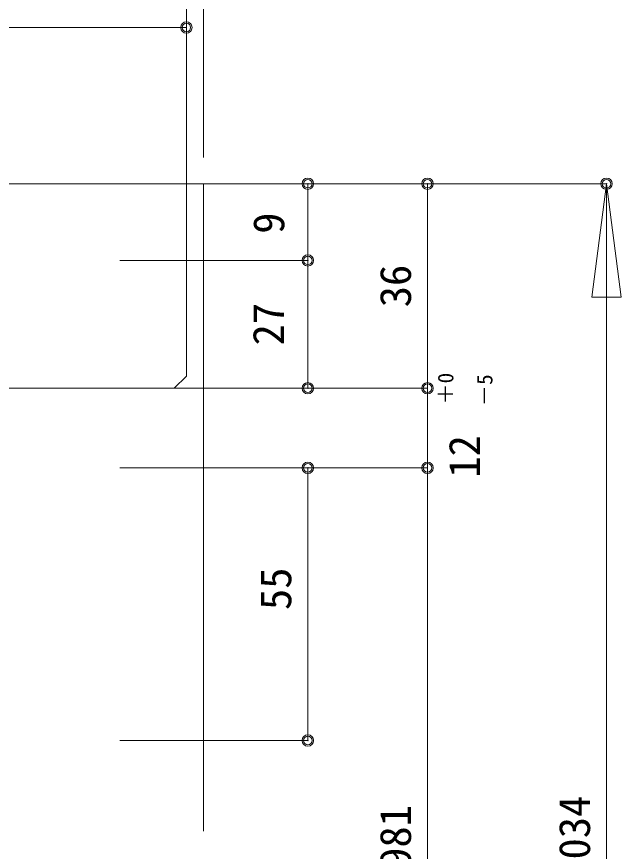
# Model space of a CAD drawing. Units: millimetres on the paper, enlarged 5 times, with parts at other scales. Extents: x -992 to 1008, y -685 to 700.
# Drawn here: x -556.2 to -378.8, y 315.9 to 560.7 of the extents above; entities that cross this region are included whole.
import ezdxf
from ezdxf.enums import TextEntityAlignment as Align

# ---------------------------------------------------------------- set-up
doc = ezdxf.new("R2010")
doc.units = ezdxf.units.MM
doc.header["$LTSCALE"] = 5
doc.header["$PDMODE"] = 32
doc.header["$PDSIZE"] = 2.5
doc.layers.add('2-0_18', color=7, linetype='Continuous', lineweight=18)
doc.styles.add('ＭＳ ゴシック', font='')
doc.styles.get('ＭＳ ゴシック').set_extended_font_data('MS Gothic')

msp = doc.modelspace()

# ---------------------------------------------------------------- linework, layer by layer
at = {"layer": '2-0_18', "color": 4}
for p, q in [((-506.414, 599.355), (-506.414, 502.033)), ((-501.414, 599.355), (-501.414, 519.433)), ((-563.081, 557.525), (-506.414, 557.525)), ((-383.164, 511.719), (-525.939, 511.719)), ((-470.78, 511.719), (-470.78, 451.719)), ((-435.689, 451.719), (-435.689, 511.719)), ((-383.164, 511.719), (-383.164, 50.239)), ((-525.939, 489.219), (-470.78, 489.219)), ((-435.689, 451.719), (-525.939, 451.719)), ((-435.689, 440.052), (-435.689, 451.719)), ((-435.689, 440.052), (-435.689, 62.79)), ((-525.939, 428.385), (-435.689, 428.385)), ((-470.78, 428.385), (-470.78, 348.385)), ((-525.939, 348.385), (-470.78, 348.385))]:
    msp.add_line(p, q, dxfattribs=at)
at = {"layer": '2-0_18'}
for p, q in [((-821.414, 511.719), (-501.414, 511.719)), ((-506.414, 455.254), (-506.414, 511.719)), ((-501.414, 511.719), (-501.414, 321.812)), ((-509.95, 451.719), (-506.414, 455.254)), ((-509.95, 451.719), (-563.081, 451.719)), ((-501.414, 451.719), (-501.414, 451.719))]:
    msp.add_line(p, q, dxfattribs=at)
at = {"layer": '2-0_18', "color": 4}
msp.add_lwpolyline([(-387.498, 478.385), (-383.164, 511.719), (-378.831, 478.385)], close=True, dxfattribs=at)
for centre in [(-506.414, 557.525), (-470.78, 511.719), (-435.689, 511.719), (-383.164, 511.719), (-470.78, 489.219), (-470.78, 451.719), (-435.689, 451.719), (-470.78, 428.385), (-435.689, 428.385), (-470.78, 348.385)]:
    msp.add_circle(centre, 1.667, dxfattribs=at)
at = {"layer": '2-0_18', "color": 5}
for p in [(-506.414, 557.525), (-470.78, 511.719), (-435.689, 511.719), (-383.164, 511.719), (-470.78, 489.219), (-470.78, 451.719), (-435.689, 451.719), (-470.78, 428.385), (-435.689, 428.385), (-470.78, 348.385)]:
    msp.add_point(p, dxfattribs=at)
at = {"layer": '2-0_18', "color": 1}
for p in [(-506.414, 557.525), (-435.689, 511.719), (-435.689, 451.719), (-435.689, 428.385)]:
    msp.add_point(p, dxfattribs=at)
at = {"layer": '2-0_18', "color": 4}
for p in [(-506.414, 557.525), (-470.78, 511.719), (-435.689, 511.719), (-470.78, 489.219), (-470.78, 451.719), (-435.689, 451.719), (-470.78, 428.385), (-435.689, 428.385), (-470.78, 348.385)]:
    msp.add_point(p, dxfattribs=at)
at = {"layer": '2-0_18'}
msp.add_point((-470.78, 511.719), dxfattribs=at)

# ---------------------------------------------------------------- texts
at = {"layer": '2-0_18', "style": 'ＭＳ ゴシック'}
for s, height, p in [('9', 9.164, (-474.938, 497.026)), ('36', 9.164, (-437.772, 475.469)), ('27', 9.164, (-475.038, 464.276)), ('＋0', 4.582, (-426.709, 446.885)), ('－5', 4.582, (-415.262, 446.442)), ('12', 9.164, (-417.53, 425.494)), ('55', 9.164, (-472.892, 386.658)), ('７尺タイプ:枠外Ｈ2,034', 9.164, (-385.248, 194.806)), ('７尺タイプ：扉高ＤＨ1,981', 9.164, (-437.772, 173.296))]:
    msp.add_text(s, height=height, rotation=90, dxfattribs=at).set_placement(p, align=Align.BOTTOM_LEFT)

doc.saveas('drawing.dxf')
